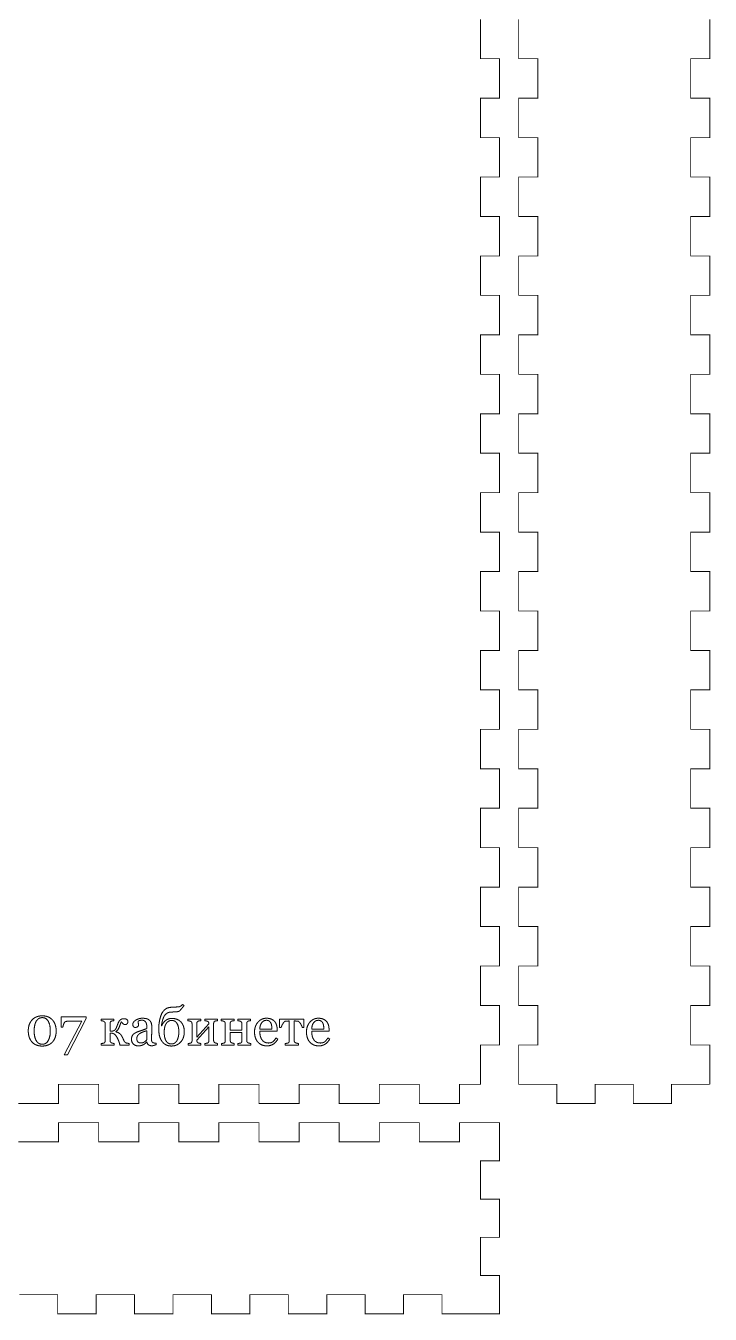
# Model space of a CAD drawing. Header units: millimetres. Extents: x 0 to 281, y 0 to 1082.
# Drawn here: x 137.8 to 281.1, y -0.1 to 269.5 of the extents above; entities that cross this region are included whole.
import ezdxf

# ---------------------------------------------------------------- set-up
doc = ezdxf.new("R2010")
doc.units = ezdxf.units.MM
doc.linetypes.add('K5LT32768', pattern=[0])
doc.layers.add('1', color=7, linetype='Continuous')

msp = doc.modelspace()

# ---------------------------------------------------------------- linework, layer by layer
at = {"layer": '1', "color": 7, "linetype": 'K5LT32768', "lineweight": 18}
for p, q in [((170.66, 64.75), (170.98, 64.52)), ((145.27, 59.99), (145.27, 62.17)), ((145.27, 62.17), (150.5, 62.17)), ((150.5, 62.17), (150.5, 61.8)), ((145.61, 59.99), (145.27, 59.99)), ((145.84, 54.17), (149.56, 61.23)), ((150.5, 61.8), (146.54, 54.17)), ((149.56, 61.23), (147.38, 61.23)), ((153.61, 61.31), (153.61, 61.68)), ((153.61, 61.68), (156.29, 61.68)), ((154.46, 57.13), (154.46, 60.69)), ((155.48, 60.75), (155.48, 59.14)), ((156.29, 61.68), (156.29, 61.31)), ((163.16, 59.7), (163.16, 60.25)), ((166.24, 60.26), (166.28, 60.25)), ((171.78, 61.31), (171.78, 61.68)), ((171.78, 61.68), (174.45, 61.68)), ((172.63, 57.13), (172.63, 60.69)), ((176.15, 60.01), (173.63, 57.28)), ((173.64, 60.75), (173.64, 57.91)), ((173.64, 57.91), (176.16, 60.65)), ((174.45, 61.68), (174.45, 61.31)), ((175.31, 61.31), (175.31, 61.68)), ((175.31, 61.68), (177.97, 61.68)), ((176.15, 57.13), (176.15, 60.01)), ((177.16, 60.75), (177.16, 57.19)), ((177.97, 61.68), (177.97, 61.31)), ((178.75, 61.31), (178.75, 61.68)), ((178.75, 61.68), (181.43, 61.68)), ((179.6, 57.13), (179.6, 60.69)), ((180.63, 60.75), (180.63, 59.34)), ((180.63, 59.34), (183.07, 59.34)), ((181.43, 61.68), (181.43, 61.31)), ((182.22, 61.31), (182.22, 61.68)), ((182.22, 61.68), (184.9, 61.68)), ((183.07, 59.34), (183.07, 60.69)), ((184.1, 60.75), (184.1, 57.19)), ((184.9, 61.68), (184.9, 61.31)), ((186.82, 59.58), (189.36, 59.58)), ((190.45, 59.48), (190.45, 59.11)), ((190.94, 59.92), (190.94, 61.68)), ((190.94, 61.68), (196.06, 61.68)), ((191.28, 59.92), (190.94, 59.92)), ((192.98, 57.13), (192.98, 61.27)), ((194.01, 61.27), (194.01, 57.19)), ((196.06, 59.92), (195.72, 59.92)), ((196.06, 61.68), (196.06, 59.92)), ((197.68, 59.58), (200.22, 59.58)), ((201.31, 59.48), (201.31, 59.11)), ((155.48, 59.14), (155.83, 59.14)), ((155.61, 58.72), (155.48, 58.72)), ((155.48, 58.72), (155.48, 57.19)), ((156.71, 59.06), (156.71, 58.98)), ((163.14, 57.31), (163.17, 59.24)), ((163.18, 56.88), (163.15, 56.88)), ((165.11, 56.66), (165.11, 56.3)), ((173.63, 57.28), (173.63, 57.19)), ((183.07, 58.88), (180.63, 58.88)), ((180.63, 58.88), (180.63, 57.19)), ((183.07, 57.13), (183.07, 58.88)), ((190.45, 59.11), (186.82, 59.11)), ((190.2, 57.73), (190.58, 57.49)), ((201.31, 59.11), (197.68, 59.11)), ((201.06, 57.73), (201.45, 57.49)), ((146.54, 54.17), (145.84, 54.17)), ((153.65, 56.2), (153.65, 56.57)), ((156.33, 56.2), (153.65, 56.2)), ((156.33, 56.57), (156.33, 56.2)), ((159.46, 56.2), (157.57, 56.2)), ((159.46, 56.57), (159.46, 56.2)), ((171.82, 56.2), (171.82, 56.57)), ((174.48, 56.2), (171.82, 56.2)), ((174.48, 56.57), (174.48, 56.2)), ((175.33, 56.2), (175.33, 56.57)), ((177.99, 56.2), (175.33, 56.2)), ((177.99, 56.57), (177.99, 56.2)), ((178.79, 56.2), (178.79, 56.57)), ((181.47, 56.2), (178.79, 56.2)), ((181.47, 56.57), (181.47, 56.2)), ((182.25, 56.2), (182.25, 56.57)), ((184.93, 56.2), (182.25, 56.2)), ((184.93, 56.57), (184.93, 56.2)), ((192.11, 56.2), (192.11, 56.57)), ((194.91, 56.2), (192.11, 56.2)), ((194.91, 56.57), (194.91, 56.2))]:
    msp.add_line(p, q, dxfattribs=at)
at = {"layer": '1', "color": 7, "linetype": 'K5LT32768', "const_width": 0.18}
for points in [[(136.3, 44), (144.7, 44), (144.7, 48), (153.09, 48), (153.09, 44), (161.48, 44), (161.48, 48), (169.87, 48), (169.87, 44), (178.26, 44), (178.26, 48), (186.65, 48), (186.65, 44), (195.04, 44), (195.04, 48), (203.44, 48), (203.44, 44), (211.83, 44), (211.83, 48), (220.22, 48), (220.22, 44), (228.61, 44), (228.61, 48), (233, 48), (233, 56.25), (237, 56.25), (237, 64.51), (233, 64.51), (233, 72.76), (237, 72.76), (237, 81.02), (233, 81.02), (233, 89.27), (237, 89.27), (237, 97.53), (233, 97.53), (233, 105.78), (237, 105.78), (237, 114.03), (233, 114.03), (233, 122.29), (237, 122.29), (237, 130.54), (233, 130.54), (233, 138.8), (237, 138.8), (237, 147.05), (233, 147.05), (233, 155.31), (237, 155.31), (237, 163.56), (233, 163.56), (233, 171.81), (237, 171.81), (237, 180.07), (233, 180.07), (233, 188.32), (237, 188.32), (237, 196.58), (233, 196.58), (233, 204.83), (237, 204.83), (237, 213.09), (233, 213.09), (233, 221.34), (237, 221.34), (237, 229.59), (233, 229.59), (233, 237.85), (237, 237.85), (237, 246.1), (233, 246.1), (233, 254.36), (237, 254.36), (237, 262.61), (233, 262.61), (233, 270.86)], [(241, 270.86), (241, 262.61), (245, 262.61), (245, 254.36), (241, 254.36), (241, 246.1), (245, 246.1), (245, 237.85), (241, 237.85), (241, 229.59), (245, 229.59), (245, 221.34), (241, 221.34), (241, 213.09), (245, 213.09), (245, 204.83), (241, 204.83), (241, 196.58), (245, 196.58), (245, 188.32), (241, 188.32), (241, 180.07), (245, 180.07), (245, 171.81), (241, 171.81), (241, 163.56), (245, 163.56), (245, 155.31), (241, 155.31), (241, 147.05), (245, 147.05), (245, 138.8), (241, 138.8), (241, 130.54), (245, 130.54), (245, 122.29), (241, 122.29), (241, 114.03), (245, 114.03), (245, 105.78), (241, 105.78), (241, 97.53), (245, 97.53), (245, 89.27), (241, 89.27), (241, 81.02), (245, 81.02), (245, 72.76), (241, 72.76), (241, 64.51), (245, 64.51), (245, 56.25), (241, 56.25), (241, 48), (249, 48), (249, 44), (257, 44), (257, 48), (265, 48), (265, 44), (273, 44), (273, 48), (281, 48)], [(281, 48), (281, 56.25), (277, 56.25), (277, 64.51), (281, 64.51), (281, 72.76), (277, 72.76), (277, 81.02), (281, 81.02), (281, 89.27), (277, 89.27), (277, 97.53), (281, 97.53), (281, 105.78), (277, 105.78), (277, 114.03), (281, 114.03), (281, 122.29), (277, 122.29), (277, 130.54), (281, 130.54), (281, 138.8), (277, 138.8), (277, 147.05), (281, 147.05), (281, 155.31), (277, 155.31), (277, 163.56), (281, 163.56), (281, 171.81), (277, 171.81), (277, 180.07), (281, 180.07), (281, 188.32), (277, 188.32), (277, 196.58), (281, 196.58), (281, 204.83), (277, 204.83), (277, 213.09), (281, 213.09), (281, 221.34), (277, 221.34), (277, 229.59), (281, 229.59), (281, 237.85), (277, 237.85), (277, 246.1), (281, 246.1), (281, 254.36), (277, 254.36), (277, 262.61), (281, 262.61), (281, 270.86)], [(136.48, 4), (144.52, 4), (144.52, 0), (152.56, 0), (152.56, 4), (160.61, 4), (160.61, 0), (168.65, 0), (168.65, 4), (176.7, 4), (176.7, 0), (184.74, 0), (184.74, 4), (192.78, 4), (192.78, 0), (200.83, 0), (200.83, 4), (208.87, 4), (208.87, 0), (216.91, 0), (216.91, 4), (224.96, 4), (224.96, 0), (233, 0), (237, 0), (237, 8), (233, 8), (233, 16), (237, 16), (237, 24), (233, 24), (233, 32), (237, 32), (237, 40), (228.61, 40), (228.61, 36), (220.22, 36), (220.22, 40), (211.83, 40), (211.83, 36), (203.44, 36), (203.44, 40), (195.04, 40), (195.04, 36), (186.65, 36), (186.65, 40), (178.26, 40), (178.26, 36), (169.87, 36), (169.87, 40), (161.48, 40), (161.48, 36), (153.09, 36), (153.09, 40), (144.7, 40), (144.7, 36), (136.3, 36)]]:
    msp.add_lwpolyline(points, dxfattribs=at)
at = {"layer": '1', "color": 7, "linetype": 'K5LT32768', "lineweight": 18}
for points in [[(170.21, 64.35), (170.44, 64.47), (170.66, 64.75)], [(139.08, 61.41), (139.44, 61.84), (140, 62.09)], [(140, 62.09), (140.56, 62.34), (141.28, 62.34)], [(141.28, 62.34), (142.05, 62.34), (142.59, 62.09)], [(142.59, 62.09), (143.14, 61.83), (143.5, 61.39)], [(165.79, 61.09), (165.91, 61.76), (166.1, 62.33)], [(166.1, 62.33), (166.35, 63.11), (166.89, 63.6)], [(166.7, 62.07), (166.58, 61.8), (166.51, 61.59)], [(167.02, 62.57), (166.82, 62.34), (166.7, 62.07)], [(166.89, 63.6), (167.44, 64.09), (168.23, 64.13)], [(167.5, 62.95), (167.23, 62.79), (167.02, 62.57)], [(168.17, 63.12), (167.78, 63.11), (167.5, 62.95)], [(168.76, 63.16), (168.42, 63.13), (168.17, 63.12)], [(168.23, 64.13), (168.63, 64.16), (169.07, 64.18)], [(169.34, 63.19), (169.1, 63.18), (168.76, 63.16)], [(169.07, 64.18), (169.51, 64.2), (169.76, 64.22)], [(169.67, 63.23), (169.55, 63.21), (169.34, 63.19)], [(169.89, 63.3), (169.8, 63.25), (169.67, 63.23)], [(169.76, 64.22), (169.99, 64.24), (170.21, 64.35)], [(170.06, 63.43), (169.97, 63.34), (169.89, 63.3)], [(170.28, 63.66), (170.15, 63.52), (170.06, 63.43)], [(170.65, 64.09), (170.44, 63.82), (170.28, 63.66)], [(170.98, 64.52), (170.85, 64.35), (170.65, 64.09)], [(138.36, 59.19), (138.36, 59.85), (138.53, 60.4)], [(138.53, 60.4), (138.71, 60.96), (139.08, 61.41)], [(140.04, 61.24), (139.59, 60.51), (139.59, 59.19)], [(141.29, 61.97), (140.5, 61.97), (140.04, 61.24)], [(142.52, 61.24), (142.07, 61.97), (141.29, 61.97)], [(142.97, 59.19), (142.97, 60.51), (142.52, 61.24)], [(143.5, 61.39), (143.85, 60.96), (144.03, 60.39)], [(144.03, 60.39), (144.2, 59.81), (144.2, 59.19)], [(145.82, 60.74), (145.68, 60.45), (145.61, 59.99)], [(146.13, 61.11), (145.95, 61.04), (145.82, 60.74)], [(146.63, 61.22), (146.35, 61.21), (146.13, 61.11)], [(147.38, 61.23), (146.9, 61.23), (146.63, 61.22)], [(153.87, 61.28), (153.73, 61.3), (153.61, 61.31)], [(154.15, 61.19), (154, 61.26), (153.87, 61.28)], [(154.38, 61), (154.3, 61.13), (154.15, 61.19)], [(154.46, 60.69), (154.46, 60.88), (154.38, 61)], [(155.56, 61.07), (155.48, 60.94), (155.48, 60.75)], [(155.79, 61.25), (155.63, 61.2), (155.56, 61.07)], [(156.01, 61.29), (155.89, 61.27), (155.79, 61.25)], [(156.29, 61.31), (156.13, 61.3), (156.01, 61.29)], [(156.2, 59.21), (156.39, 59.29), (156.51, 59.41)], [(156.51, 59.41), (156.66, 59.58), (156.79, 59.85)], [(157.12, 59.45), (156.94, 59.21), (156.71, 59.06)], [(156.79, 59.85), (156.91, 60.12), (156.99, 60.36)], [(156.99, 60.36), (157.08, 60.61), (157.2, 60.88)], [(157.46, 60.15), (157.29, 59.7), (157.12, 59.45)], [(157.2, 60.88), (157.31, 61.15), (157.43, 61.29)], [(157.43, 61.29), (157.63, 61.54), (157.87, 61.65)], [(157.65, 60.68), (157.55, 60.38), (157.46, 60.15)], [(157.85, 61.08), (157.75, 60.98), (157.65, 60.68)], [(158.24, 60.65), (158.1, 60.78), (157.85, 61.08)], [(157.87, 61.65), (158.1, 61.75), (158.39, 61.75)], [(158.63, 60.52), (158.38, 60.52), (158.24, 60.65)], [(158.39, 61.75), (158.81, 61.75), (159.01, 61.56)], [(159.05, 60.69), (158.9, 60.52), (158.63, 60.52)], [(159.01, 61.56), (159.21, 61.38), (159.21, 61.1)], [(159.21, 61.1), (159.21, 60.86), (159.05, 60.69)], [(160.23, 60.56), (160.23, 60.81), (160.41, 61.05)], [(160.36, 60.12), (160.23, 60.31), (160.23, 60.56)], [(160.77, 59.92), (160.49, 59.92), (160.36, 60.12)], [(160.41, 61.05), (160.59, 61.28), (160.88, 61.46)], [(161.26, 60.08), (161.08, 59.92), (160.77, 59.92)], [(160.88, 61.46), (161.13, 61.62), (161.49, 61.73)], [(161.43, 60.44), (161.43, 60.24), (161.26, 60.08)], [(161.63, 61.35), (161.41, 61.26), (161.33, 61.16)], [(161.33, 61.16), (161.33, 61.05), (161.38, 60.84)], [(161.38, 60.84), (161.43, 60.62), (161.43, 60.44)], [(161.49, 61.73), (161.84, 61.84), (162.18, 61.84)], [(162.11, 61.43), (161.85, 61.43), (161.63, 61.35)], [(162.68, 61.28), (162.48, 61.43), (162.11, 61.43)], [(162.13, 59.3), (162.89, 59.56), (163.16, 59.7)], [(162.18, 61.84), (162.65, 61.84), (163, 61.77)], [(163, 60.92), (162.89, 61.13), (162.68, 61.28)], [(163, 61.77), (163.34, 61.71), (163.63, 61.5)], [(163.13, 60.53), (163.1, 60.74), (163, 60.92)], [(163.16, 60.25), (163.16, 60.33), (163.13, 60.53)], [(163.63, 61.5), (163.91, 61.29), (164.06, 60.94)], [(164.06, 60.94), (164.21, 60.59), (164.21, 60.03)], [(164.21, 60.03), (164.21, 59.24), (164.19, 58.62)], [(165.67, 59.54), (165.67, 60.41), (165.79, 61.09)], [(165.88, 57.96), (165.67, 58.63), (165.67, 59.54)], [(166.34, 60.92), (166.27, 60.59), (166.24, 60.26)], [(166.28, 60.25), (166.55, 60.92), (167.11, 61.36)], [(166.51, 61.59), (166.41, 61.24), (166.34, 60.92)], [(166.89, 59.83), (166.81, 59.4), (166.81, 59)], [(167.15, 60.6), (166.97, 60.26), (166.89, 59.83)], [(167.11, 61.36), (167.66, 61.8), (168.41, 61.8)], [(167.64, 61.16), (167.34, 60.95), (167.15, 60.6)], [(168.39, 61.38), (167.94, 61.38), (167.64, 61.16)], [(169.1, 61.18), (168.82, 61.38), (168.39, 61.38)], [(168.41, 61.8), (169.03, 61.8), (169.52, 61.6)], [(169.55, 60.64), (169.37, 60.99), (169.1, 61.18)], [(169.52, 61.6), (170.02, 61.39), (170.35, 61.01)], [(169.8, 59.87), (169.73, 60.3), (169.55, 60.64)], [(169.87, 59), (169.87, 59.44), (169.8, 59.87)], [(170.35, 61.01), (170.68, 60.64), (170.85, 60.12)], [(170.85, 60.12), (171.02, 59.61), (171.02, 59)], [(172.04, 61.28), (171.9, 61.3), (171.78, 61.31)], [(172.32, 61.19), (172.17, 61.26), (172.04, 61.28)], [(172.55, 61), (172.47, 61.13), (172.32, 61.19)], [(172.63, 60.69), (172.63, 60.88), (172.55, 61)], [(173.71, 61.07), (173.64, 60.94), (173.64, 60.75)], [(173.95, 61.25), (173.79, 61.2), (173.71, 61.07)], [(174.17, 61.29), (174.05, 61.27), (173.95, 61.25)], [(174.45, 61.31), (174.28, 61.3), (174.17, 61.29)], [(175.57, 61.28), (175.42, 61.3), (175.31, 61.31)], [(175.85, 61.19), (175.71, 61.26), (175.57, 61.28)], [(176.09, 61.01), (176.01, 61.13), (175.85, 61.19)], [(176.16, 60.65), (176.16, 60.89), (176.09, 61.01)], [(177.24, 61.07), (177.16, 60.94), (177.16, 60.75)], [(177.47, 61.25), (177.31, 61.2), (177.24, 61.07)], [(177.69, 61.29), (177.57, 61.27), (177.47, 61.25)], [(177.97, 61.31), (177.81, 61.3), (177.69, 61.29)], [(179.01, 61.28), (178.87, 61.3), (178.75, 61.31)], [(179.29, 61.19), (179.14, 61.26), (179.01, 61.28)], [(179.52, 61), (179.44, 61.13), (179.29, 61.19)], [(179.6, 60.69), (179.6, 60.88), (179.52, 61)], [(180.7, 61.07), (180.63, 60.94), (180.63, 60.75)], [(180.93, 61.25), (180.78, 61.2), (180.7, 61.07)], [(181.15, 61.29), (181.03, 61.27), (180.93, 61.25)], [(181.43, 61.31), (181.27, 61.3), (181.15, 61.29)], [(182.48, 61.28), (182.34, 61.3), (182.22, 61.31)], [(182.76, 61.19), (182.61, 61.26), (182.48, 61.28)], [(182.99, 61), (182.91, 61.13), (182.76, 61.19)], [(183.07, 60.69), (183.07, 60.88), (182.99, 61)], [(184.17, 61.07), (184.1, 60.94), (184.1, 60.75)], [(184.4, 61.25), (184.25, 61.2), (184.17, 61.07)], [(184.62, 61.29), (184.5, 61.27), (184.4, 61.25)], [(184.9, 61.31), (184.74, 61.3), (184.62, 61.29)], [(185.71, 58.99), (185.71, 59.52), (185.88, 60.03)], [(185.88, 60.03), (186.05, 60.55), (186.38, 60.96)], [(186.38, 60.96), (186.7, 61.35), (187.17, 61.6)], [(187.24, 60.93), (186.85, 60.44), (186.82, 59.58)], [(187.17, 61.6), (187.64, 61.84), (188.22, 61.84)], [(188.21, 61.41), (187.63, 61.41), (187.24, 60.93)], [(188.78, 61.25), (188.56, 61.41), (188.21, 61.41)], [(188.22, 61.84), (188.82, 61.84), (189.25, 61.65)], [(189.13, 60.84), (189.01, 61.09), (188.78, 61.25)], [(189.3, 60.25), (189.25, 60.6), (189.13, 60.84)], [(189.25, 61.65), (189.68, 61.46), (189.95, 61.13)], [(189.36, 59.58), (189.36, 59.89), (189.3, 60.25)], [(189.95, 61.13), (190.2, 60.82), (190.33, 60.4)], [(190.33, 60.4), (190.45, 59.97), (190.45, 59.48)], [(191.42, 60.27), (191.32, 60.04), (191.28, 59.92)], [(191.64, 60.69), (191.52, 60.5), (191.42, 60.27)], [(191.92, 61.05), (191.76, 60.88), (191.64, 60.69)], [(192.23, 61.24), (192.09, 61.23), (191.92, 61.05)], [(192.58, 61.26), (192.36, 61.25), (192.23, 61.24)], [(192.98, 61.27), (192.8, 61.26), (192.58, 61.26)], [(194.38, 61.26), (194.17, 61.27), (194.01, 61.27)], [(194.76, 61.24), (194.59, 61.25), (194.38, 61.26)], [(195.08, 61.06), (194.93, 61.21), (194.76, 61.24)], [(195.35, 60.69), (195.23, 60.9), (195.08, 61.06)], [(195.57, 60.29), (195.47, 60.5), (195.35, 60.69)], [(195.72, 59.92), (195.67, 60.08), (195.57, 60.29)], [(196.58, 58.99), (196.58, 59.52), (196.75, 60.03)], [(196.75, 60.03), (196.92, 60.55), (197.24, 60.96)], [(197.24, 60.96), (197.56, 61.35), (198.03, 61.6)], [(198.1, 60.93), (197.72, 60.44), (197.68, 59.58)], [(198.03, 61.6), (198.5, 61.84), (199.09, 61.84)], [(199.07, 61.41), (198.49, 61.41), (198.1, 60.93)], [(199.65, 61.25), (199.42, 61.41), (199.07, 61.41)], [(199.09, 61.84), (199.69, 61.84), (200.11, 61.65)], [(200, 60.84), (199.87, 61.09), (199.65, 61.25)], [(200.17, 60.25), (200.11, 60.6), (200, 60.84)], [(200.11, 61.65), (200.54, 61.46), (200.81, 61.13)], [(200.22, 59.58), (200.22, 59.89), (200.17, 60.25)], [(200.81, 61.13), (201.06, 60.82), (201.19, 60.4)], [(201.19, 60.4), (201.31, 59.97), (201.31, 59.48)], [(138.54, 57.93), (138.36, 58.51), (138.36, 59.19)], [(139.09, 56.92), (138.72, 57.35), (138.54, 57.93)], [(140, 56.26), (139.44, 56.5), (139.09, 56.92)], [(139.59, 59.19), (139.59, 57.93), (140.02, 57.16)], [(140.02, 57.16), (140.46, 56.4), (141.28, 56.4)], [(141.28, 56.4), (142.1, 56.4), (142.53, 57.16)], [(143.39, 56.84), (143, 56.43), (142.47, 56.23)], [(142.53, 57.16), (142.97, 57.93), (142.97, 59.19)], [(143.99, 57.83), (143.77, 57.23), (143.39, 56.84)], [(144.2, 59.19), (144.2, 58.43), (143.99, 57.83)], [(153.92, 56.59), (154.05, 56.6), (154.15, 56.63)], [(154.15, 56.63), (154.31, 56.68), (154.38, 56.81)], [(154.38, 56.81), (154.46, 56.93), (154.46, 57.13)], [(155.48, 57.19), (155.48, 57), (155.56, 56.88)], [(155.56, 56.88), (155.64, 56.76), (155.79, 56.69)], [(156.41, 58.49), (156.1, 58.72), (155.61, 58.72)], [(155.79, 56.69), (155.91, 56.63), (156.05, 56.61)], [(155.83, 59.14), (156.02, 59.14), (156.2, 59.21)], [(156.99, 57.73), (156.73, 58.25), (156.41, 58.49)], [(156.71, 58.98), (157.22, 58.88), (157.51, 58.61)], [(157.32, 56.98), (157.21, 57.3), (156.99, 57.73)], [(157.57, 56.2), (157.43, 56.65), (157.32, 56.98)], [(157.51, 58.61), (157.81, 58.35), (158.02, 57.94)], [(158.02, 57.94), (158.12, 57.75), (158.24, 57.47)], [(158.24, 57.47), (158.37, 57.19), (158.41, 57.1)], [(158.41, 57.1), (158.52, 56.85), (158.67, 56.76)], [(158.67, 56.76), (158.83, 56.67), (158.96, 56.64)], [(158.96, 56.64), (159.09, 56.62), (159.22, 56.6)], [(159.96, 57.43), (159.96, 57.75), (160.05, 58)], [(160.36, 56.44), (159.96, 56.82), (159.96, 57.43)], [(160.05, 58), (160.14, 58.25), (160.32, 58.45)], [(160.32, 58.45), (160.46, 58.61), (160.69, 58.74)], [(160.69, 58.74), (160.91, 58.87), (161.11, 58.95)], [(161.24, 58.18), (161.08, 57.92), (161.08, 57.56)], [(161.08, 57.56), (161.08, 57.1), (161.32, 56.88)], [(161.11, 58.95), (161.36, 59.05), (162.13, 59.3)], [(161.68, 58.63), (161.4, 58.44), (161.24, 58.18)], [(161.32, 56.88), (161.56, 56.67), (161.94, 56.67)], [(162.34, 58.96), (161.99, 58.83), (161.68, 58.63)], [(161.94, 56.67), (162.33, 56.67), (162.63, 56.86)], [(163.17, 59.24), (162.7, 59.1), (162.34, 58.96)], [(163.15, 56.88), (162.79, 56.48), (162.37, 56.27)], [(162.63, 56.86), (162.93, 57.05), (163.14, 57.31)], [(163.51, 56.29), (163.25, 56.49), (163.18, 56.88)], [(164.19, 58.62), (164.17, 58.01), (164.17, 57.28)], [(164.17, 57.28), (164.17, 57.06), (164.25, 56.93)], [(164.25, 56.93), (164.32, 56.81), (164.48, 56.72)], [(164.48, 56.72), (164.56, 56.67), (164.74, 56.66)], [(164.74, 56.66), (164.92, 56.66), (165.11, 56.66)], [(166.45, 56.86), (166.09, 57.28), (165.88, 57.96)], [(167.28, 56.24), (166.8, 56.44), (166.45, 56.86)], [(166.81, 59), (166.81, 58.35), (166.9, 57.91)], [(166.9, 57.91), (167, 57.46), (167.17, 57.15)], [(167.17, 57.15), (167.35, 56.81), (167.64, 56.63)], [(167.64, 56.63), (167.92, 56.46), (168.34, 56.46)], [(168.34, 56.46), (168.73, 56.46), (169.02, 56.66)], [(169.02, 56.66), (169.31, 56.86), (169.5, 57.21)], [(170.3, 56.91), (169.94, 56.49), (169.44, 56.26)], [(169.5, 57.21), (169.69, 57.58), (169.78, 58.01)], [(169.78, 58.01), (169.87, 58.44), (169.87, 59)], [(170.84, 57.86), (170.65, 57.31), (170.3, 56.91)], [(171.02, 59), (171.02, 58.41), (170.84, 57.86)], [(172.09, 56.59), (172.22, 56.6), (172.32, 56.63)], [(172.32, 56.63), (172.48, 56.68), (172.55, 56.81)], [(172.55, 56.81), (172.63, 56.93), (172.63, 57.13)], [(173.63, 57.19), (173.63, 57), (173.71, 56.88)], [(173.71, 56.88), (173.78, 56.76), (173.94, 56.69)], [(173.94, 56.69), (174.06, 56.63), (174.2, 56.61)], [(175.59, 56.59), (175.73, 56.6), (175.83, 56.63)], [(175.83, 56.63), (175.99, 56.68), (176.07, 56.81)], [(176.07, 56.81), (176.15, 56.93), (176.15, 57.13)], [(177.16, 57.19), (177.16, 56.99), (177.23, 56.88)], [(177.23, 56.88), (177.3, 56.76), (177.46, 56.69)], [(177.46, 56.69), (177.58, 56.63), (177.71, 56.61)], [(179.06, 56.59), (179.19, 56.6), (179.29, 56.63)], [(179.29, 56.63), (179.45, 56.68), (179.52, 56.81)], [(179.52, 56.81), (179.6, 56.93), (179.6, 57.13)], [(180.63, 57.19), (180.63, 57), (180.71, 56.88)], [(180.71, 56.88), (180.78, 56.76), (180.94, 56.69)], [(180.94, 56.69), (181.06, 56.63), (181.19, 56.61)], [(182.51, 56.59), (182.65, 56.6), (182.75, 56.63)], [(182.75, 56.63), (182.9, 56.68), (182.99, 56.81)], [(182.99, 56.81), (183.07, 56.93), (183.07, 57.13)], [(184.1, 57.19), (184.1, 56.99), (184.16, 56.88)], [(184.16, 56.88), (184.23, 56.76), (184.39, 56.69)], [(184.39, 56.69), (184.51, 56.63), (184.64, 56.61)], [(185.87, 57.86), (185.71, 58.39), (185.71, 58.99)], [(186.35, 56.92), (186.03, 57.32), (185.87, 57.86)], [(187.17, 56.29), (186.68, 56.52), (186.35, 56.92)], [(186.82, 59.11), (186.82, 58.57), (186.92, 58.13)], [(186.92, 58.13), (187.03, 57.69), (187.25, 57.36)], [(187.25, 57.36), (187.47, 57.03), (187.82, 56.85)], [(187.82, 56.85), (188.17, 56.66), (188.65, 56.66)], [(188.65, 56.66), (189.14, 56.66), (189.5, 56.89)], [(189.5, 56.89), (189.86, 57.13), (190.2, 57.73)], [(190.58, 57.49), (190.24, 56.83), (189.66, 56.44)], [(192.41, 56.59), (192.57, 56.6), (192.67, 56.63)], [(192.67, 56.63), (192.83, 56.68), (192.91, 56.81)], [(192.91, 56.81), (192.98, 56.93), (192.98, 57.13)], [(194.01, 57.19), (194.01, 57), (194.09, 56.88)], [(194.09, 56.88), (194.17, 56.76), (194.33, 56.69)], [(194.33, 56.69), (194.45, 56.63), (194.6, 56.61)], [(196.74, 57.86), (196.58, 58.39), (196.58, 58.99)], [(197.22, 56.92), (196.89, 57.32), (196.74, 57.86)], [(198.04, 56.29), (197.54, 56.52), (197.22, 56.92)], [(197.68, 59.11), (197.68, 58.57), (197.79, 58.13)], [(197.79, 58.13), (197.89, 57.69), (198.11, 57.36)], [(198.11, 57.36), (198.33, 57.03), (198.68, 56.85)], [(198.68, 56.85), (199.03, 56.66), (199.51, 56.66)], [(199.51, 56.66), (200.01, 56.66), (200.37, 56.89)], [(200.37, 56.89), (200.73, 57.13), (201.06, 57.73)], [(201.45, 57.49), (201.1, 56.83), (200.53, 56.44)], [(141.28, 56.02), (140.56, 56.02), (140, 56.26)], [(142.47, 56.23), (141.93, 56.02), (141.28, 56.02)], [(153.65, 56.57), (153.78, 56.58), (153.92, 56.59)], [(156.05, 56.61), (156.18, 56.58), (156.33, 56.57)], [(159.22, 56.6), (159.35, 56.58), (159.46, 56.57)], [(161.38, 56.06), (160.76, 56.06), (160.36, 56.44)], [(162.37, 56.27), (161.96, 56.06), (161.38, 56.06)], [(164.21, 56.09), (163.77, 56.09), (163.51, 56.29)], [(164.65, 56.15), (164.46, 56.09), (164.21, 56.09)], [(165.11, 56.3), (164.85, 56.21), (164.65, 56.15)], [(168.27, 56.03), (167.75, 56.03), (167.28, 56.24)], [(169.44, 56.26), (168.95, 56.03), (168.27, 56.03)], [(171.82, 56.57), (171.95, 56.58), (172.09, 56.59)], [(174.2, 56.61), (174.33, 56.58), (174.48, 56.57)], [(175.33, 56.57), (175.46, 56.58), (175.59, 56.59)], [(177.71, 56.61), (177.85, 56.58), (177.99, 56.57)], [(178.79, 56.57), (178.92, 56.58), (179.06, 56.59)], [(181.19, 56.61), (181.33, 56.58), (181.47, 56.57)], [(182.25, 56.57), (182.37, 56.58), (182.51, 56.59)], [(184.64, 56.61), (184.78, 56.58), (184.93, 56.57)], [(188.33, 56.06), (187.67, 56.06), (187.17, 56.29)], [(189.66, 56.44), (189.08, 56.06), (188.33, 56.06)], [(192.11, 56.57), (192.24, 56.58), (192.41, 56.59)], [(194.6, 56.61), (194.76, 56.58), (194.91, 56.57)], [(199.2, 56.06), (198.53, 56.06), (198.04, 56.29)], [(200.53, 56.44), (199.95, 56.06), (199.2, 56.06)]]:
    msp.add_open_spline(points, degree=2, dxfattribs=at)

doc.saveas('drawing.dxf')
